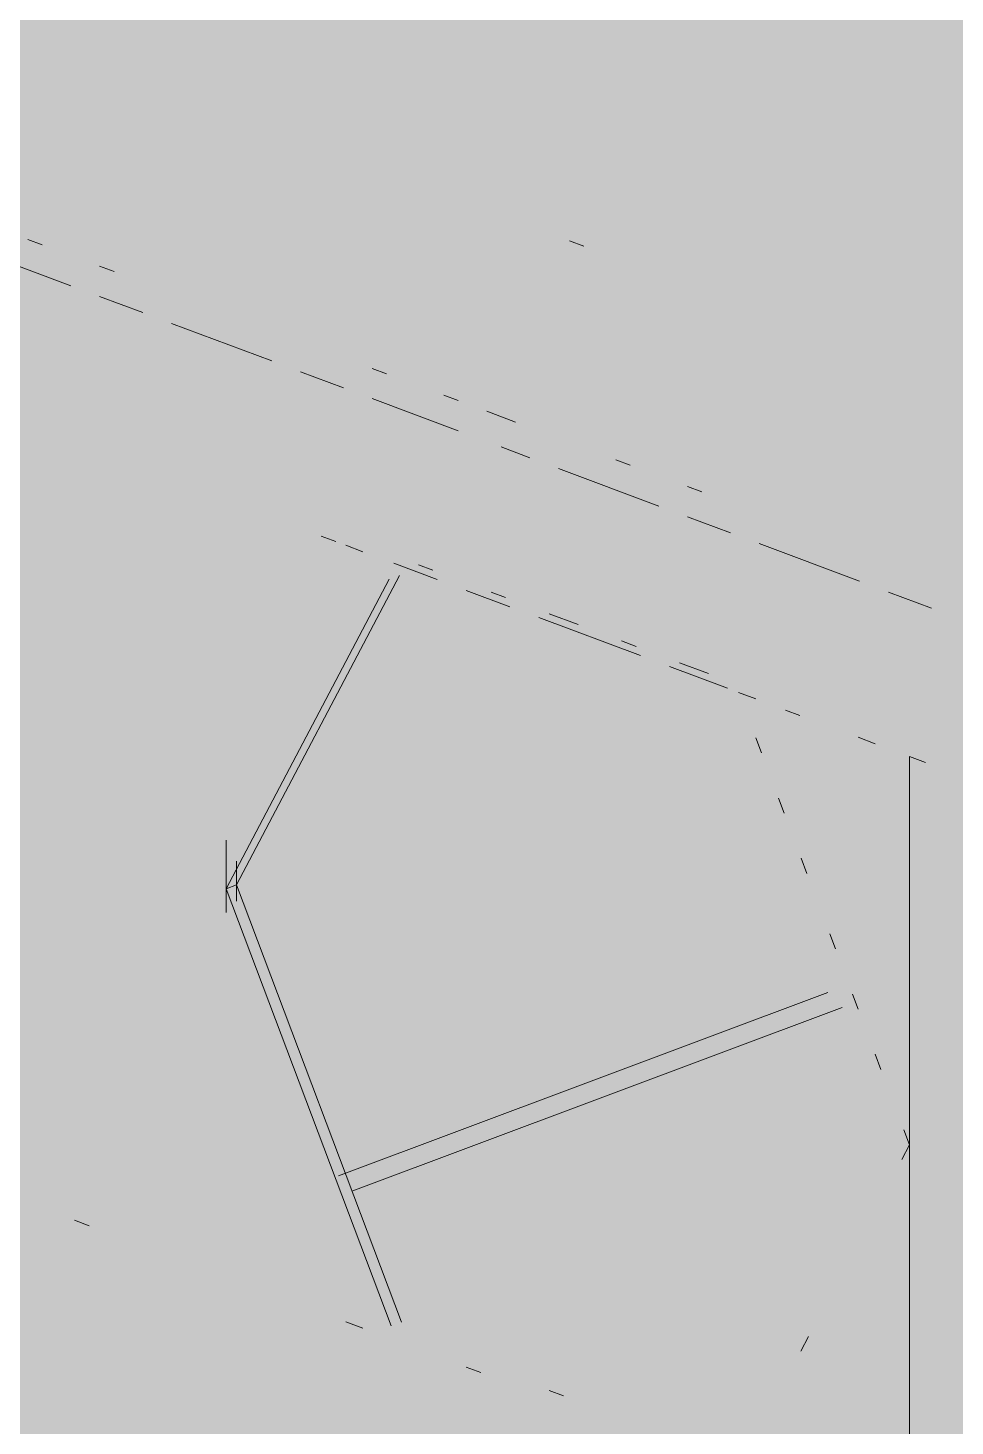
# Paper-space layout '03 3D Building and Roof' of a CAD drawing. Header units: millimetres. Extents: x 5 to 415, y 5 to 292.
# Drawn here: x 178.55 to 182.57, y 92.27 to 98.33 of the extents above; entities that cross this region are included whole.
import ezdxf

# ---------------------------------------------------------------- set-up
doc = ezdxf.new("R2010")
doc.units = ezdxf.units.MM
doc.layers.add('EXISTING', color=7, linetype='Continuous')
doc.layers.add('IMAGES', color=7, linetype='Continuous')

# ---------------------------------------------------------------- blocks, each defined once
blk = doc.blocks.new('SHEET_03')
at = {"layer": 'EXISTING', "color": 250, "lineweight": 9}
for p, q in [((178.5493, 97.4121), (178.6115, 97.3888)), ((180.9594, 97.3833), (180.8972, 97.4066)), ((178.7358, 97.2111), (178.3006, 97.3742)), ((178.8602, 97.2957), (178.9224, 97.2724)), ((179.0467, 97.0947), (178.8602, 97.1645)), ((179.6063, 96.885), (179.1711, 97.0481)), ((179.9172, 96.7686), (179.7307, 96.8385)), ((180.0416, 96.8531), (180.1037, 96.8298)), ((180.3525, 96.7366), (180.4146, 96.7133)), ((180.4146, 96.5822), (180.0416, 96.722)), ((180.539, 96.6668), (180.6633, 96.6202)), ((180.7255, 96.4658), (180.6012, 96.5124)), ((181.0986, 96.4571), (181.1608, 96.4338)), ((181.2851, 96.2561), (180.8499, 96.4192)), ((181.4095, 96.3407), (181.4717, 96.3174)), ((181.596, 96.1397), (181.4095, 96.2096)), ((179.8207, 96.126), (179.8837, 96.1024)), ((180.0014, 96.0583), (179.9273, 96.0861)), ((182.1556, 95.9301), (181.7204, 96.0931)), ((180.1603, 95.9556), (179.4533, 94.6136)), ((180.1353, 96.0082), (180.324, 95.9375)), ((180.3055, 95.9777), (180.2426, 96.0013)), ((179.4089, 94.5969), (180.1159, 95.9389)), ((180.4498, 95.8904), (180.6386, 95.8197)), ((180.6201, 95.8599), (180.5572, 95.8834)), ((182.4665, 95.8136), (182.28, 95.8835)), ((180.7644, 95.7725), (181.2047, 95.6076)), ((180.9346, 95.742), (180.8088, 95.7892)), ((181.1863, 95.6478), (181.1234, 95.6713)), ((181.3305, 95.5604), (181.5822, 95.4662)), ((181.5008, 95.5299), (181.375, 95.5771)), ((181.7049, 95.4202), (181.6308, 95.4479)), ((181.8338, 95.3719), (181.8967, 95.3483)), ((181.7049, 95.2519), (181.7296, 95.1865)), ((182.2234, 95.226), (182.1493, 95.2537)), ((182.4409, 95.1445), (182.3715, 95.1705)), ((182.3715, 95.1705), (182.3715, 91.8037)), ((182.3715, 93.4871), (182.3715, 95.1705)), ((181.8037, 94.9904), (181.8284, 94.925)), ((179.4089, 94.8073), (179.4089, 94.5969)), ((179.4089, 94.4939), (179.4089, 94.7687)), ((179.4533, 94.7166), (179.4533, 94.5792)), ((179.4533, 94.6136), (179.4533, 94.6837)), ((181.9024, 94.729), (181.9271, 94.6636)), ((179.4089, 94.5969), (179.4533, 94.6136)), ((179.4089, 94.5969), (179.4089, 94.5268)), ((180.1248, 92.7015), (179.4089, 94.5969)), ((179.4533, 94.5434), (179.4533, 94.6136)), ((179.4533, 94.6136), (180.1693, 92.7181)), ((182.0259, 94.4022), (182.0506, 94.3368)), ((179.8962, 93.3521), (182.0177, 94.1468)), ((182.1246, 94.1407), (182.1493, 94.0754)), ((179.9586, 93.2881), (182.0801, 94.0828)), ((182.2234, 93.8793), (182.2481, 93.8139)), ((182.3468, 93.5525), (182.3715, 93.4871)), ((182.3715, 93.4871), (182.3378, 93.4232)), ((182.3715, 91.8037), (182.3715, 93.4871)), ((178.8142, 93.1363), (178.7513, 93.1599)), ((179.9273, 92.7193), (180.0014, 92.6916)), ((181.9338, 92.6563), (181.9002, 92.5924)), ((180.5127, 92.5), (180.4498, 92.5236)), ((180.8088, 92.4224), (180.8717, 92.3989))]:
    blk.add_line(p, q, dxfattribs=at)
at = {"layer": 'IMAGES', "color": 7}
for points in [[(178.4348, 98.2857), (178.7776, 98.2857), (178.4348, 98.4571), (178.7776, 98.4571)], [(178.7776, 98.2857), (178.9489, 98.2857), (178.7776, 98.4571), (178.9489, 98.4571)], [(178.9489, 98.2857), (179.1203, 98.2857), (178.9489, 98.4571), (179.1203, 98.4571)], [(179.1203, 98.2857), (179.2916, 98.2857), (179.1203, 98.4571), (179.2916, 98.4571)], [(179.2916, 98.2857), (179.463, 98.2857), (179.2916, 98.4571), (179.463, 98.4571)], [(179.463, 98.2857), (179.6344, 98.2857), (179.463, 98.4571), (179.6344, 98.4571)], [(179.6344, 98.2857), (190.2589, 98.2857), (179.6344, 98.4571), (190.2589, 98.4571)], [(178.4348, 98.1143), (178.6062, 98.1143), (178.4348, 98.2857), (178.6062, 98.2857)], [(178.6062, 98.1143), (178.7776, 98.1143), (178.6062, 98.2857), (178.7776, 98.2857)], [(178.7776, 98.1143), (178.9489, 98.1143), (178.7776, 98.2857), (178.9489, 98.2857)], [(178.9489, 98.1143), (179.6344, 98.1143), (178.9489, 98.2857), (179.6344, 98.2857)], [(179.6344, 98.1143), (189.7448, 98.1143), (179.6344, 98.2857), (189.7448, 98.2857)], [(177.578, 97.9429), (178.6062, 97.9429), (177.578, 98.1143), (178.6062, 98.1143)], [(178.6062, 97.9429), (178.7776, 97.9429), (178.6062, 98.1143), (178.7776, 98.1143)], [(178.7776, 97.9429), (178.9489, 97.9429), (178.7776, 98.1143), (178.9489, 98.1143)], [(178.9489, 97.9429), (179.1203, 97.9429), (178.9489, 98.1143), (179.1203, 98.1143)], [(179.1203, 97.9429), (179.2916, 97.9429), (179.1203, 98.1143), (179.2916, 98.1143)], [(179.2916, 97.9429), (179.463, 97.9429), (179.2916, 98.1143), (179.463, 98.1143)], [(179.463, 97.9429), (179.6344, 97.9429), (179.463, 98.1143), (179.6344, 98.1143)], [(179.6344, 97.9429), (179.9771, 97.9429), (179.6344, 98.1143), (179.9771, 98.1143)], [(179.9771, 97.9429), (189.5734, 97.9429), (179.9771, 98.1143), (189.5734, 98.1143)], [(178.2635, 97.7714), (178.9489, 97.7714), (178.2635, 97.9429), (178.9489, 97.9429)], [(178.9489, 97.7714), (179.1203, 97.7714), (178.9489, 97.9429), (179.1203, 97.9429)], [(179.1203, 97.7714), (179.463, 97.7714), (179.1203, 97.9429), (179.463, 97.9429)], [(179.463, 97.7714), (179.6344, 97.7714), (179.463, 97.9429), (179.6344, 97.9429)], [(179.6344, 97.7714), (179.8057, 97.7714), (179.6344, 97.9429), (179.8057, 97.9429)], [(179.8057, 97.7714), (179.9771, 97.7714), (179.8057, 97.9429), (179.9771, 97.9429)], [(179.9771, 97.7714), (180.4912, 97.7714), (179.9771, 97.9429), (180.4912, 97.9429)], [(180.4912, 97.7714), (189.0593, 97.7714), (180.4912, 97.9429), (189.0593, 97.9429)], [(178.2635, 97.6), (178.6062, 97.6), (178.2635, 97.7714), (178.6062, 97.7714)], [(178.6062, 97.6), (179.463, 97.6), (178.6062, 97.7714), (179.463, 97.7714)], [(179.463, 97.6), (179.6344, 97.6), (179.463, 97.7714), (179.6344, 97.7714)], [(179.6344, 97.6), (179.8057, 97.6), (179.6344, 97.7714), (179.8057, 97.7714)], [(179.8057, 97.6), (179.9771, 97.6), (179.8057, 97.7714), (179.9771, 97.7714)], [(179.9771, 97.6), (180.1485, 97.6), (179.9771, 97.7714), (180.1485, 97.7714)], [(180.1485, 97.6), (180.4912, 97.6), (180.1485, 97.7714), (180.4912, 97.7714)], [(180.4912, 97.6), (180.8339, 97.6), (180.4912, 97.7714), (180.8339, 97.7714)], [(180.8339, 97.6), (181.0053, 97.6), (180.8339, 97.7714), (181.0053, 97.7714)], [(181.0053, 97.6), (188.3739, 97.6), (181.0053, 97.7714), (188.3739, 97.7714)], [(178.4348, 97.4286), (178.7776, 97.4286), (178.4348, 97.6), (178.7776, 97.6)], [(178.7776, 97.4286), (178.9489, 97.4286), (178.7776, 97.6), (178.9489, 97.6)], [(178.9489, 97.4286), (179.8057, 97.4286), (178.9489, 97.6), (179.8057, 97.6)], [(179.8057, 97.4286), (180.1485, 97.4286), (179.8057, 97.6), (180.1485, 97.6)], [(180.1485, 97.4286), (180.3198, 97.4286), (180.1485, 97.6), (180.3198, 97.6)], [(180.3198, 97.4286), (180.4912, 97.4286), (180.3198, 97.6), (180.4912, 97.6)], [(180.4912, 97.4286), (180.6625, 97.4286), (180.4912, 97.6), (180.6625, 97.6)], [(180.6625, 97.4286), (180.8339, 97.4286), (180.6625, 97.6), (180.8339, 97.6)], [(180.8339, 97.4286), (181.0053, 97.4286), (180.8339, 97.6), (181.0053, 97.6)], [(181.0053, 97.4286), (181.348, 97.4286), (181.0053, 97.6), (181.348, 97.6)], [(181.348, 97.4286), (188.0312, 97.4286), (181.348, 97.6), (188.0312, 97.6)], [(178.4348, 97.2571), (178.6062, 97.2571), (178.4348, 97.4286), (178.6062, 97.4286)], [(178.6062, 97.2571), (178.7776, 97.2571), (178.6062, 97.4286), (178.7776, 97.4286)], [(178.7776, 97.2571), (178.9489, 97.2571), (178.7776, 97.4286), (178.9489, 97.4286)], [(178.9489, 97.2571), (179.1203, 97.2571), (178.9489, 97.4286), (179.1203, 97.4286)], [(179.1203, 97.2571), (179.2916, 97.2571), (179.1203, 97.4286), (179.2916, 97.4286)], [(179.2916, 97.2571), (180.3198, 97.2571), (179.2916, 97.4286), (180.3198, 97.4286)], [(180.3198, 97.2571), (180.4912, 97.2571), (180.3198, 97.4286), (180.4912, 97.4286)], [(180.4912, 97.2571), (180.6625, 97.2571), (180.4912, 97.4286), (180.6625, 97.4286)], [(180.6625, 97.2571), (180.8339, 97.2571), (180.6625, 97.4286), (180.8339, 97.4286)], [(180.8339, 97.2571), (181.0053, 97.2571), (180.8339, 97.4286), (181.0053, 97.4286)], [(181.0053, 97.2571), (181.1766, 97.2571), (181.0053, 97.4286), (181.1766, 97.4286)], [(181.1766, 97.2571), (181.348, 97.2571), (181.1766, 97.4286), (181.348, 97.4286)], [(181.348, 97.2571), (181.8621, 97.2571), (181.348, 97.4286), (181.8621, 97.4286)], [(181.8621, 97.2571), (187.6884, 97.2571), (181.8621, 97.4286), (187.6884, 97.4286)], [(178.2635, 97.0857), (178.6062, 97.0857), (178.2635, 97.2571), (178.6062, 97.2571)], [(178.6062, 97.0857), (178.9489, 97.0857), (178.6062, 97.2571), (178.9489, 97.2571)], [(178.9489, 97.0857), (179.1203, 97.0857), (178.9489, 97.2571), (179.1203, 97.2571)], [(179.1203, 97.0857), (179.2916, 97.0857), (179.1203, 97.2571), (179.2916, 97.2571)], [(179.2916, 97.0857), (179.463, 97.0857), (179.2916, 97.2571), (179.463, 97.2571)], [(179.463, 97.0857), (179.6344, 97.0857), (179.463, 97.2571), (179.6344, 97.2571)], [(179.6344, 97.0857), (180.8339, 97.0857), (179.6344, 97.2571), (180.8339, 97.2571)], [(180.8339, 97.0857), (181.0053, 97.0857), (180.8339, 97.2571), (181.0053, 97.2571)], [(181.0053, 97.0857), (181.1766, 97.0857), (181.0053, 97.2571), (181.1766, 97.2571)], [(181.1766, 97.0857), (181.348, 97.0857), (181.1766, 97.2571), (181.348, 97.2571)], [(181.348, 97.0857), (181.5194, 97.0857), (181.348, 97.2571), (181.5194, 97.2571)], [(181.5194, 97.0857), (181.6907, 97.0857), (181.5194, 97.2571), (181.6907, 97.2571)], [(181.6907, 97.0857), (181.8621, 97.0857), (181.6907, 97.2571), (181.8621, 97.2571)], [(181.8621, 97.0857), (182.2048, 97.0857), (181.8621, 97.2571), (182.2048, 97.2571)], [(182.2048, 97.0857), (182.3762, 97.0857), (182.2048, 97.2571), (182.3762, 97.2571)], [(182.3762, 97.0857), (187.1743, 97.0857), (182.3762, 97.2571), (187.1743, 97.2571)], [(178.4348, 96.5714), (178.6062, 96.5714), (178.4348, 97.0857), (178.6062, 97.0857)], [(178.6062, 96.9143), (178.7776, 96.9143), (178.6062, 97.0857), (178.7776, 97.0857)], [(178.7776, 96.9143), (178.9489, 96.9143), (178.7776, 97.0857), (178.9489, 97.0857)], [(178.9489, 96.9143), (179.1203, 96.9143), (178.9489, 97.0857), (179.1203, 97.0857)], [(179.1203, 96.9143), (179.6344, 96.9143), (179.1203, 97.0857), (179.6344, 97.0857)], [(179.6344, 96.9143), (179.8057, 96.9143), (179.6344, 97.0857), (179.8057, 97.0857)], [(179.8057, 96.9143), (180.1485, 96.9143), (179.8057, 97.0857), (180.1485, 97.0857)], [(180.1485, 96.9143), (180.3198, 96.9143), (180.1485, 97.0857), (180.3198, 97.0857)], [(180.3198, 96.9143), (181.1766, 96.9143), (180.3198, 97.0857), (181.1766, 97.0857)], [(181.1766, 96.9143), (181.5194, 96.9143), (181.1766, 97.0857), (181.5194, 97.0857)], [(181.5194, 96.9143), (181.6907, 96.9143), (181.5194, 97.0857), (181.6907, 97.0857)], [(181.6907, 96.9143), (181.8621, 96.9143), (181.6907, 97.0857), (181.8621, 97.0857)], [(181.8621, 96.9143), (182.0335, 96.9143), (181.8621, 97.0857), (182.0335, 97.0857)], [(182.0335, 96.9143), (182.2048, 96.9143), (182.0335, 97.0857), (182.2048, 97.0857)], [(182.2048, 96.9143), (182.3762, 96.9143), (182.2048, 97.0857), (182.3762, 97.0857)], [(182.3762, 96.9143), (182.7189, 96.9143), (182.3762, 97.0857), (182.7189, 97.0857)], [(178.6062, 96.7429), (179.1203, 96.7429), (178.6062, 96.9143), (179.1203, 96.9143)], [(179.1203, 96.7429), (179.2916, 96.7429), (179.1203, 96.9143), (179.2916, 96.9143)], [(179.2916, 96.7429), (179.463, 96.7429), (179.2916, 96.9143), (179.463, 96.9143)], [(179.463, 96.7429), (179.6344, 96.7429), (179.463, 96.9143), (179.6344, 96.9143)], [(179.6344, 96.7429), (179.8057, 96.7429), (179.6344, 96.9143), (179.8057, 96.9143)], [(179.8057, 96.7429), (179.9771, 96.7429), (179.8057, 96.9143), (179.9771, 96.9143)], [(179.9771, 96.7429), (180.3198, 96.7429), (179.9771, 96.9143), (180.3198, 96.9143)], [(180.3198, 96.7429), (180.4912, 96.7429), (180.3198, 96.9143), (180.4912, 96.9143)], [(180.4912, 96.7429), (180.6625, 96.7429), (180.4912, 96.9143), (180.6625, 96.9143)], [(180.6625, 96.7429), (180.8339, 96.7429), (180.6625, 96.9143), (180.8339, 96.9143)], [(180.8339, 96.7429), (181.6907, 96.7429), (180.8339, 96.9143), (181.6907, 96.9143)], [(181.6907, 96.7429), (181.8621, 96.7429), (181.6907, 96.9143), (181.8621, 96.9143)], [(181.8621, 96.7429), (182.0335, 96.7429), (181.8621, 96.9143), (182.0335, 96.9143)], [(182.0335, 96.7429), (182.2048, 96.7429), (182.0335, 96.9143), (182.2048, 96.9143)], [(182.2048, 96.7429), (182.3762, 96.7429), (182.2048, 96.9143), (182.3762, 96.9143)], [(182.3762, 96.7429), (182.5475, 96.7429), (182.3762, 96.9143), (182.5475, 96.9143)], [(182.5475, 96.7429), (182.7189, 96.7429), (182.5475, 96.9143), (182.7189, 96.9143)], [(178.6062, 96.5714), (178.7776, 96.5714), (178.6062, 96.7429), (178.7776, 96.7429)], [(178.7776, 96.5714), (178.9489, 96.5714), (178.7776, 96.7429), (178.9489, 96.7429)], [(178.9489, 96.5714), (179.1203, 96.5714), (178.9489, 96.7429), (179.1203, 96.7429)], [(179.1203, 96.5714), (179.463, 96.5714), (179.1203, 96.7429), (179.463, 96.7429)], [(179.463, 96.5714), (179.6344, 96.5714), (179.463, 96.7429), (179.6344, 96.7429)], [(179.6344, 96.5714), (179.8057, 96.5714), (179.6344, 96.7429), (179.8057, 96.7429)], [(179.8057, 96.5714), (180.1485, 96.5714), (179.8057, 96.7429), (180.1485, 96.7429)], [(180.1485, 96.5714), (180.3198, 96.5714), (180.1485, 96.7429), (180.3198, 96.7429)], [(180.3198, 96.5714), (180.6625, 96.5714), (180.3198, 96.7429), (180.6625, 96.7429)], [(180.6625, 96.5714), (180.8339, 96.5714), (180.6625, 96.7429), (180.8339, 96.7429)], [(180.8339, 96.5714), (181.1766, 96.5714), (180.8339, 96.7429), (181.1766, 96.7429)], [(181.1766, 96.5714), (181.348, 96.5714), (181.1766, 96.7429), (181.348, 96.7429)], [(181.348, 96.5714), (182.2048, 96.5714), (181.348, 96.7429), (182.2048, 96.7429)], [(182.2048, 96.5714), (182.3762, 96.5714), (182.2048, 96.7429), (182.3762, 96.7429)], [(182.3762, 96.5714), (182.5475, 96.5714), (182.3762, 96.7429), (182.5475, 96.7429)], [(182.5475, 96.5714), (182.7189, 96.5714), (182.5475, 96.7429), (182.7189, 96.7429)], [(178.4348, 96.4), (178.6062, 96.4), (178.4348, 96.5714), (178.6062, 96.5714)], [(178.6062, 96.4), (178.9489, 96.4), (178.6062, 96.5714), (178.9489, 96.5714)], [(178.9489, 96.4), (179.2916, 96.4), (178.9489, 96.5714), (179.2916, 96.5714)], [(179.2916, 96.4), (179.8057, 96.4), (179.2916, 96.5714), (179.8057, 96.5714)], [(179.8057, 96.4), (179.9771, 96.4), (179.8057, 96.5714), (179.9771, 96.5714)], [(179.9771, 96.4), (180.1485, 96.4), (179.9771, 96.5714), (180.1485, 96.5714)], [(180.1485, 96.4), (180.3198, 96.4), (180.1485, 96.5714), (180.3198, 96.5714)], [(180.3198, 96.4), (180.6625, 96.4), (180.3198, 96.5714), (180.6625, 96.5714)], [(180.6625, 96.4), (180.8339, 96.4), (180.6625, 96.5714), (180.8339, 96.5714)], [(180.8339, 96.4), (181.0053, 96.4), (180.8339, 96.5714), (181.0053, 96.5714)], [(181.0053, 96.4), (181.1766, 96.4), (181.0053, 96.5714), (181.1766, 96.5714)], [(181.1766, 96.4), (181.348, 96.4), (181.1766, 96.5714), (181.348, 96.5714)], [(181.348, 96.4), (181.5194, 96.4), (181.348, 96.5714), (181.5194, 96.5714)], [(181.5194, 96.4), (181.6907, 96.4), (181.5194, 96.5714), (181.6907, 96.5714)], [(181.6907, 96.4), (181.8621, 96.4), (181.6907, 96.5714), (181.8621, 96.5714)], [(181.8621, 96.4), (182.5475, 96.4), (181.8621, 96.5714), (182.5475, 96.5714)], [(182.5475, 96.4), (182.7189, 96.4), (182.5475, 96.5714), (182.7189, 96.5714)], [(178.2635, 96.2286), (178.6062, 96.2286), (178.2635, 96.4), (178.6062, 96.4)], [(178.6062, 96.2286), (178.7776, 96.2286), (178.6062, 96.4), (178.7776, 96.4)], [(178.7776, 96.2286), (178.9489, 96.2286), (178.7776, 96.4), (178.9489, 96.4)], [(178.9489, 96.2286), (179.1203, 96.2286), (178.9489, 96.4), (179.1203, 96.4)], [(179.1203, 96.2286), (179.2916, 96.2286), (179.1203, 96.4), (179.2916, 96.4)], [(179.2916, 96.2286), (179.6344, 96.2286), (179.2916, 96.4), (179.6344, 96.4)], [(179.6344, 96.2286), (179.8057, 96.2286), (179.6344, 96.4), (179.8057, 96.4)], [(179.8057, 96.2286), (180.3198, 96.2286), (179.8057, 96.4), (180.3198, 96.4)], [(180.3198, 96.0571), (180.4912, 96.0571), (180.3198, 96.4), (180.4912, 96.4)], [(180.4912, 96.2286), (180.6625, 96.2286), (180.4912, 96.4), (180.6625, 96.4)], [(180.6625, 96.2286), (180.8339, 96.2286), (180.6625, 96.4), (180.8339, 96.4)], [(180.8339, 96.2286), (181.348, 96.2286), (180.8339, 96.4), (181.348, 96.4)], [(181.348, 96.2286), (181.5194, 96.2286), (181.348, 96.4), (181.5194, 96.4)], [(181.5194, 96.2286), (181.6907, 96.2286), (181.5194, 96.4), (181.6907, 96.4)], [(181.6907, 96.2286), (181.8621, 96.2286), (181.6907, 96.4), (181.8621, 96.4)], [(181.8621, 96.2286), (182.0335, 96.2286), (181.8621, 96.4), (182.0335, 96.4)], [(182.0335, 96.2286), (183.233, 96.2286), (182.0335, 96.4), (183.233, 96.4)], [(178.4348, 92.2857), (178.6062, 92.2857), (178.4348, 96.2286), (178.6062, 96.2286)], [(178.6062, 93.3143), (178.7776, 93.3143), (178.6062, 96.2286), (178.7776, 96.2286)], [(178.7776, 96.0571), (179.2916, 96.0571), (178.7776, 96.2286), (179.2916, 96.2286)], [(179.2916, 96.0571), (179.463, 96.0571), (179.2916, 96.2286), (179.463, 96.2286)], [(179.463, 96.0571), (179.6344, 96.0571), (179.463, 96.2286), (179.6344, 96.2286)], [(179.6344, 96.0571), (179.8057, 96.0571), (179.6344, 96.2286), (179.8057, 96.2286)], [(179.8057, 95.8857), (179.9771, 95.8857), (179.8057, 96.2286), (179.9771, 96.2286)], [(179.9771, 96.0571), (180.1485, 96.0571), (179.9771, 96.2286), (180.1485, 96.2286)], [(180.1485, 96.0571), (180.3198, 96.0571), (180.1485, 96.2286), (180.3198, 96.2286)], [(180.4912, 96.0571), (180.8339, 96.0571), (180.4912, 96.2286), (180.8339, 96.2286)], [(180.8339, 96.0571), (181.0053, 96.0571), (180.8339, 96.2286), (181.0053, 96.2286)], [(181.0053, 96.0571), (181.1766, 96.0571), (181.0053, 96.2286), (181.1766, 96.2286)], [(181.1766, 96.0571), (181.348, 96.0571), (181.1766, 96.2286), (181.348, 96.2286)], [(181.348, 96.0571), (181.5194, 96.0571), (181.348, 96.2286), (181.5194, 96.2286)], [(181.5194, 96.0571), (181.6907, 96.0571), (181.5194, 96.2286), (181.6907, 96.2286)], [(181.6907, 96.0571), (181.8621, 96.0571), (181.6907, 96.2286), (181.8621, 96.2286)], [(181.8621, 96.0571), (182.2048, 96.0571), (181.8621, 96.2286), (182.2048, 96.2286)], [(182.2048, 96.0571), (182.3762, 96.0571), (182.2048, 96.2286), (182.3762, 96.2286)], [(182.3762, 96.0571), (182.5475, 96.0571), (182.3762, 96.2286), (182.5475, 96.2286)], [(182.5475, 96.0571), (182.7189, 96.0571), (182.5475, 96.2286), (182.7189, 96.2286)], [(178.7776, 95.8857), (179.2916, 95.8857), (178.7776, 96.0571), (179.2916, 96.0571)], [(179.2916, 95.8857), (179.6344, 95.8857), (179.2916, 96.0571), (179.6344, 96.0571)], [(179.6344, 95.8857), (179.8057, 95.8857), (179.6344, 96.0571), (179.8057, 96.0571)], [(179.9771, 95.8857), (180.1485, 95.8857), (179.9771, 96.0571), (180.1485, 96.0571)], [(180.1485, 95.8857), (180.3198, 95.8857), (180.1485, 96.0571), (180.3198, 96.0571)], [(180.3198, 95.8857), (180.4912, 95.8857), (180.3198, 96.0571), (180.4912, 96.0571)], [(180.4912, 95.8857), (180.8339, 95.8857), (180.4912, 96.0571), (180.8339, 96.0571)], [(180.8339, 95.8857), (181.1766, 95.8857), (180.8339, 96.0571), (181.1766, 96.0571)], [(181.1766, 95.7143), (181.348, 95.7143), (181.1766, 96.0571), (181.348, 96.0571)], [(181.348, 95.8857), (181.5194, 95.8857), (181.348, 96.0571), (181.5194, 96.0571)], [(181.5194, 95.8857), (181.6907, 95.8857), (181.5194, 96.0571), (181.6907, 96.0571)], [(181.6907, 95.8857), (181.8621, 95.8857), (181.6907, 96.0571), (181.8621, 96.0571)], [(181.8621, 95.8857), (182.0335, 95.8857), (181.8621, 96.0571), (182.0335, 96.0571)], [(182.0335, 95.8857), (182.2048, 95.8857), (182.0335, 96.0571), (182.2048, 96.0571)], [(182.2048, 95.8857), (182.3762, 95.8857), (182.2048, 96.0571), (182.3762, 96.0571)], [(182.3762, 95.8857), (182.5475, 95.8857), (182.3762, 96.0571), (182.5475, 96.0571)], [(182.5475, 95.8857), (182.7189, 95.8857), (182.5475, 96.0571), (182.7189, 96.0571)], [(178.7776, 95.3714), (179.6344, 95.3714), (178.7776, 95.8857), (179.6344, 95.8857)], [(179.6344, 95.5429), (179.8057, 95.5429), (179.6344, 95.8857), (179.8057, 95.8857)], [(179.8057, 95.7143), (179.9771, 95.7143), (179.8057, 95.8857), (179.9771, 95.8857)], [(179.9771, 95.7143), (180.1485, 95.7143), (179.9771, 95.8857), (180.1485, 95.8857)], [(180.1485, 95.7143), (180.3198, 95.7143), (180.1485, 95.8857), (180.3198, 95.8857)], [(180.3198, 95.7143), (180.6625, 95.7143), (180.3198, 95.8857), (180.6625, 95.8857)], [(180.6625, 95.7143), (180.8339, 95.7143), (180.6625, 95.8857), (180.8339, 95.8857)], [(180.8339, 95.7143), (181.0053, 95.7143), (180.8339, 95.8857), (181.0053, 95.8857)], [(181.0053, 95.7143), (181.1766, 95.7143), (181.0053, 95.8857), (181.1766, 95.8857)], [(181.348, 95.7143), (181.6907, 95.7143), (181.348, 95.8857), (181.6907, 95.8857)], [(181.6907, 95.7143), (181.8621, 95.7143), (181.6907, 95.8857), (181.8621, 95.8857)], [(181.8621, 95.7143), (182.0335, 95.7143), (181.8621, 95.8857), (182.0335, 95.8857)], [(182.0335, 95.7143), (182.2048, 95.7143), (182.0335, 95.8857), (182.2048, 95.8857)], [(182.2048, 95.7143), (182.3762, 95.7143), (182.2048, 95.8857), (182.3762, 95.8857)], [(182.3762, 95.7143), (182.5475, 95.7143), (182.3762, 95.8857), (182.5475, 95.8857)], [(182.5475, 95.7143), (182.7189, 95.7143), (182.5475, 95.8857), (182.7189, 95.8857)], [(179.8057, 95.5429), (179.9771, 95.5429), (179.8057, 95.7143), (179.9771, 95.7143)], [(179.9771, 95.5429), (180.1485, 95.5429), (179.9771, 95.7143), (180.1485, 95.7143)], [(180.1485, 95.5429), (180.3198, 95.5429), (180.1485, 95.7143), (180.3198, 95.7143)], [(180.3198, 95.5429), (180.6625, 95.5429), (180.3198, 95.7143), (180.6625, 95.7143)], [(180.6625, 95.5429), (181.0053, 95.5429), (180.6625, 95.7143), (181.0053, 95.7143)], [(181.0053, 95.5429), (181.1766, 95.5429), (181.0053, 95.7143), (181.1766, 95.7143)], [(181.1766, 95.5429), (181.348, 95.5429), (181.1766, 95.7143), (181.348, 95.7143)], [(181.348, 95.5429), (181.8621, 95.5429), (181.348, 95.7143), (181.8621, 95.7143)], [(181.8621, 95.5429), (182.0335, 95.5429), (181.8621, 95.7143), (182.0335, 95.7143)], [(182.0335, 95.3714), (182.2048, 95.3714), (182.0335, 95.7143), (182.2048, 95.7143)], [(182.2048, 95.3714), (182.3762, 95.3714), (182.2048, 95.7143), (182.3762, 95.7143)], [(182.3762, 95.5429), (182.5475, 95.5429), (182.3762, 95.7143), (182.5475, 95.7143)], [(182.5475, 95.5429), (182.7189, 95.5429), (182.5475, 95.7143), (182.7189, 95.7143)], [(179.6344, 95.3714), (179.8057, 95.3714), (179.6344, 95.5429), (179.8057, 95.5429)], [(179.8057, 95.3714), (179.9771, 95.3714), (179.8057, 95.5429), (179.9771, 95.5429)], [(179.9771, 95.3714), (180.1485, 95.3714), (179.9771, 95.5429), (180.1485, 95.5429)], [(180.1485, 95.3714), (180.3198, 95.3714), (180.1485, 95.5429), (180.3198, 95.5429)], [(180.3198, 95.3714), (180.6625, 95.3714), (180.3198, 95.5429), (180.6625, 95.5429)], [(180.6625, 95.3714), (180.8339, 95.3714), (180.6625, 95.5429), (180.8339, 95.5429)], [(180.8339, 95.3714), (181.0053, 95.3714), (180.8339, 95.5429), (181.0053, 95.5429)], [(181.0053, 95.3714), (181.1766, 95.3714), (181.0053, 95.5429), (181.1766, 95.5429)], [(181.1766, 95.3714), (181.348, 95.3714), (181.1766, 95.5429), (181.348, 95.5429)], [(181.348, 95.3714), (181.5194, 95.3714), (181.348, 95.5429), (181.5194, 95.5429)], [(181.5194, 95.3714), (181.6907, 95.3714), (181.5194, 95.5429), (181.6907, 95.5429)], [(181.6907, 95.3714), (181.8621, 95.3714), (181.6907, 95.5429), (181.8621, 95.5429)], [(181.8621, 95.3714), (182.0335, 95.3714), (181.8621, 95.5429), (182.0335, 95.5429)], [(182.3762, 95.3714), (182.5475, 95.3714), (182.3762, 95.5429), (182.5475, 95.5429)], [(182.5475, 95.2), (182.7189, 95.2), (182.5475, 95.5429), (182.7189, 95.5429)], [(178.7776, 95.0286), (179.463, 95.0286), (178.7776, 95.3714), (179.463, 95.3714)], [(179.463, 95.2), (179.6344, 95.2), (179.463, 95.3714), (179.6344, 95.3714)], [(179.6344, 95.2), (179.8057, 95.2), (179.6344, 95.3714), (179.8057, 95.3714)], [(179.8057, 95.2), (179.9771, 95.2), (179.8057, 95.3714), (179.9771, 95.3714)], [(179.9771, 95.2), (180.1485, 95.2), (179.9771, 95.3714), (180.1485, 95.3714)], [(180.1485, 95.2), (181.1766, 95.2), (180.1485, 95.3714), (181.1766, 95.3714)], [(181.1766, 95.2), (181.5194, 95.2), (181.1766, 95.3714), (181.5194, 95.3714)], [(181.5194, 95.2), (181.6907, 95.2), (181.5194, 95.3714), (181.6907, 95.3714)], [(181.6907, 95.2), (182.0335, 95.2), (181.6907, 95.3714), (182.0335, 95.3714)], [(182.0335, 95.0286), (182.2048, 95.0286), (182.0335, 95.3714), (182.2048, 95.3714)], [(182.2048, 95.2), (182.3762, 95.2), (182.2048, 95.3714), (182.3762, 95.3714)], [(182.3762, 95.2), (182.5475, 95.2), (182.3762, 95.3714), (182.5475, 95.3714)], [(179.463, 95.0286), (179.6344, 95.0286), (179.463, 95.2), (179.6344, 95.2)], [(179.6344, 95.0286), (179.8057, 95.0286), (179.6344, 95.2), (179.8057, 95.2)], [(179.8057, 94.8571), (179.9771, 94.8571), (179.8057, 95.2), (179.9771, 95.2)], [(179.9771, 95.0286), (180.1485, 95.0286), (179.9771, 95.2), (180.1485, 95.2)], [(180.1485, 95.0286), (181.5194, 95.0286), (180.1485, 95.2), (181.5194, 95.2)], [(181.5194, 95.0286), (181.6907, 95.0286), (181.5194, 95.2), (181.6907, 95.2)], [(181.6907, 95.0286), (181.8621, 95.0286), (181.6907, 95.2), (181.8621, 95.2)], [(181.8621, 95.0286), (182.0335, 95.0286), (181.8621, 95.2), (182.0335, 95.2)], [(182.2048, 95.0286), (182.5475, 95.0286), (182.2048, 95.2), (182.5475, 95.2)], [(182.5475, 95.0286), (182.7189, 95.0286), (182.5475, 95.2), (182.7189, 95.2)], [(178.7776, 94.8571), (179.2916, 94.8571), (178.7776, 95.0286), (179.2916, 95.0286)], [(179.2916, 94.8571), (179.463, 94.8571), (179.2916, 95.0286), (179.463, 95.0286)], [(179.463, 94.8571), (179.6344, 94.8571), (179.463, 95.0286), (179.6344, 95.0286)], [(179.6344, 94.8571), (179.8057, 94.8571), (179.6344, 95.0286), (179.8057, 95.0286)], [(179.9771, 94.8571), (181.0053, 94.8571), (179.9771, 95.0286), (181.0053, 95.0286)], [(181.0053, 94.8571), (181.348, 94.8571), (181.0053, 95.0286), (181.348, 95.0286)], [(181.348, 94.8571), (181.6907, 94.8571), (181.348, 95.0286), (181.6907, 95.0286)], [(181.6907, 94.8571), (181.8621, 94.8571), (181.6907, 95.0286), (181.8621, 95.0286)], [(181.8621, 94.6857), (182.0335, 94.6857), (181.8621, 95.0286), (182.0335, 95.0286)], [(182.0335, 94.5143), (182.2048, 94.5143), (182.0335, 95.0286), (182.2048, 95.0286)], [(182.2048, 94.8571), (182.3762, 94.8571), (182.2048, 95.0286), (182.3762, 95.0286)], [(182.3762, 94.8571), (182.5475, 94.8571), (182.3762, 95.0286), (182.5475, 95.0286)], [(182.5475, 94.8571), (182.7189, 94.8571), (182.5475, 95.0286), (182.7189, 95.0286)], [(178.7776, 94.1714), (179.1203, 94.1714), (178.7776, 94.8571), (179.1203, 94.8571)], [(179.1203, 94.1714), (179.2916, 94.1714), (179.1203, 94.8571), (179.2916, 94.8571)], [(179.2916, 94.6857), (179.463, 94.6857), (179.2916, 94.8571), (179.463, 94.8571)], [(179.463, 94.6857), (179.6344, 94.6857), (179.463, 94.8571), (179.6344, 94.8571)], [(179.6344, 94.6857), (179.8057, 94.6857), (179.6344, 94.8571), (179.8057, 94.8571)], [(179.8057, 94.6857), (180.8339, 94.6857), (179.8057, 94.8571), (180.8339, 94.8571)], [(180.8339, 94.6857), (181.0053, 94.6857), (180.8339, 94.8571), (181.0053, 94.8571)], [(181.0053, 94.6857), (181.1766, 94.6857), (181.0053, 94.8571), (181.1766, 94.8571)], [(181.1766, 94.6857), (181.348, 94.6857), (181.1766, 94.8571), (181.348, 94.8571)], [(181.348, 94.6857), (181.5194, 94.6857), (181.348, 94.8571), (181.5194, 94.8571)], [(181.5194, 94.6857), (181.8621, 94.6857), (181.5194, 94.8571), (181.8621, 94.8571)], [(182.2048, 94.1714), (182.5475, 94.1714), (182.2048, 94.8571), (182.5475, 94.8571)], [(182.5475, 91.7714), (182.7189, 91.7714), (182.5475, 94.8571), (182.7189, 94.8571)], [(179.2916, 94.3429), (179.463, 94.3429), (179.2916, 94.6857), (179.463, 94.6857)], [(179.463, 94.5143), (179.6344, 94.5143), (179.463, 94.6857), (179.6344, 94.6857)], [(179.6344, 94.5143), (179.8057, 94.5143), (179.6344, 94.6857), (179.8057, 94.6857)], [(179.8057, 94.5143), (180.3198, 94.5143), (179.8057, 94.6857), (180.3198, 94.6857)], [(180.3198, 94.5143), (180.8339, 94.5143), (180.3198, 94.6857), (180.8339, 94.6857)], [(180.8339, 94.5143), (181.0053, 94.5143), (180.8339, 94.6857), (181.0053, 94.6857)], [(181.0053, 94.5143), (181.1766, 94.5143), (181.0053, 94.6857), (181.1766, 94.6857)], [(181.1766, 94.5143), (181.348, 94.5143), (181.1766, 94.6857), (181.348, 94.6857)], [(181.348, 94.5143), (181.5194, 94.5143), (181.348, 94.6857), (181.5194, 94.6857)], [(181.5194, 94.5143), (181.8621, 94.5143), (181.5194, 94.6857), (181.8621, 94.6857)], [(181.8621, 94.5143), (182.0335, 94.5143), (181.8621, 94.6857), (182.0335, 94.6857)], [(179.463, 94.3429), (179.6344, 94.3429), (179.463, 94.5143), (179.6344, 94.5143)], [(179.6344, 94.3429), (179.8057, 94.3429), (179.6344, 94.5143), (179.8057, 94.5143)], [(179.8057, 94.3429), (179.9771, 94.3429), (179.8057, 94.5143), (179.9771, 94.5143)], [(179.9771, 94.3429), (180.3198, 94.3429), (179.9771, 94.5143), (180.3198, 94.5143)], [(180.3198, 94.3429), (180.4912, 94.3429), (180.3198, 94.5143), (180.4912, 94.5143)], [(180.4912, 94.3429), (180.6625, 94.3429), (180.4912, 94.5143), (180.6625, 94.5143)], [(180.6625, 94.3429), (180.8339, 94.3429), (180.6625, 94.5143), (180.8339, 94.5143)], [(180.8339, 94.3429), (181.348, 94.3429), (180.8339, 94.5143), (181.348, 94.5143)], [(181.348, 94.3429), (182.2048, 94.3429), (181.348, 94.5143), (182.2048, 94.5143)], [(179.2916, 94.1714), (179.463, 94.1714), (179.2916, 94.3429), (179.463, 94.3429)], [(179.463, 94.1714), (179.6344, 94.1714), (179.463, 94.3429), (179.6344, 94.3429)], [(179.6344, 94.1714), (179.9771, 94.1714), (179.6344, 94.3429), (179.9771, 94.3429)], [(179.9771, 94.1714), (180.1485, 94.1714), (179.9771, 94.3429), (180.1485, 94.3429)], [(180.1485, 94.1714), (180.3198, 94.1714), (180.1485, 94.3429), (180.3198, 94.3429)], [(180.3198, 94.1714), (180.4912, 94.1714), (180.3198, 94.3429), (180.4912, 94.3429)], [(180.4912, 94.1714), (180.6625, 94.1714), (180.4912, 94.3429), (180.6625, 94.3429)], [(180.6625, 94.1714), (180.8339, 94.1714), (180.6625, 94.3429), (180.8339, 94.3429)], [(180.8339, 94.1714), (181.6907, 94.1714), (180.8339, 94.3429), (181.6907, 94.3429)], [(181.6907, 94.1714), (181.8621, 94.1714), (181.6907, 94.3429), (181.8621, 94.3429)], [(181.8621, 94.1714), (182.0335, 94.1714), (181.8621, 94.3429), (182.0335, 94.3429)], [(182.0335, 94.1714), (182.2048, 94.1714), (182.0335, 94.3429), (182.2048, 94.3429)], [(178.7776, 93.8286), (179.2916, 93.8286), (178.7776, 94.1714), (179.2916, 94.1714)], [(179.2916, 94), (179.463, 94), (179.2916, 94.1714), (179.463, 94.1714)], [(179.463, 94), (179.6344, 94), (179.463, 94.1714), (179.6344, 94.1714)], [(179.6344, 93.8286), (179.8057, 93.8286), (179.6344, 94.1714), (179.8057, 94.1714)], [(179.8057, 94), (179.9771, 94), (179.8057, 94.1714), (179.9771, 94.1714)], [(179.9771, 93.8286), (180.1485, 93.8286), (179.9771, 94.1714), (180.1485, 94.1714)], [(180.1485, 94), (180.3198, 94), (180.1485, 94.1714), (180.3198, 94.1714)], [(180.3198, 94), (181.1766, 94), (180.3198, 94.1714), (181.1766, 94.1714)], [(181.1766, 94), (181.348, 94), (181.1766, 94.1714), (181.348, 94.1714)], [(181.348, 94), (181.5194, 94), (181.348, 94.1714), (181.5194, 94.1714)], [(181.5194, 94), (181.6907, 94), (181.5194, 94.1714), (181.6907, 94.1714)], [(181.6907, 94), (181.8621, 94), (181.6907, 94.1714), (181.8621, 94.1714)], [(181.8621, 93.8286), (182.0335, 93.8286), (181.8621, 94.1714), (182.0335, 94.1714)], [(182.0335, 94), (182.2048, 94), (182.0335, 94.1714), (182.2048, 94.1714)], [(182.2048, 94), (182.3762, 94), (182.2048, 94.1714), (182.3762, 94.1714)], [(182.3762, 92.9714), (182.5475, 92.9714), (182.3762, 94.1714), (182.5475, 94.1714)], [(179.2916, 93.8286), (179.463, 93.8286), (179.2916, 94), (179.463, 94)], [(179.463, 93.8286), (179.6344, 93.8286), (179.463, 94), (179.6344, 94)], [(179.8057, 93.8286), (179.9771, 93.8286), (179.8057, 94), (179.9771, 94)], [(180.1485, 93.8286), (180.6625, 93.8286), (180.1485, 94), (180.6625, 94)], [(180.6625, 93.8286), (180.8339, 93.8286), (180.6625, 94), (180.8339, 94)], [(180.8339, 93.8286), (181.0053, 93.8286), (180.8339, 94), (181.0053, 94)], [(181.0053, 93.8286), (181.1766, 93.8286), (181.0053, 94), (181.1766, 94)], [(181.1766, 93.8286), (181.348, 93.8286), (181.1766, 94), (181.348, 94)], [(181.348, 93.8286), (181.6907, 93.8286), (181.348, 94), (181.6907, 94)], [(181.6907, 93.8286), (181.8621, 93.8286), (181.6907, 94), (181.8621, 94)], [(182.0335, 93.8286), (182.3762, 93.8286), (182.0335, 94), (182.3762, 94)], [(178.7776, 93.4857), (179.463, 93.4857), (178.7776, 93.8286), (179.463, 93.8286)], [(179.463, 93.4857), (179.6344, 93.4857), (179.463, 93.8286), (179.6344, 93.8286)], [(179.6344, 93.6571), (179.8057, 93.6571), (179.6344, 93.8286), (179.8057, 93.8286)], [(179.8057, 93.6571), (179.9771, 93.6571), (179.8057, 93.8286), (179.9771, 93.8286)], [(179.9771, 93.6571), (180.1485, 93.6571), (179.9771, 93.8286), (180.1485, 93.8286)], [(180.1485, 93.6571), (180.4912, 93.6571), (180.1485, 93.8286), (180.4912, 93.8286)], [(180.4912, 93.6571), (180.6625, 93.6571), (180.4912, 93.8286), (180.6625, 93.8286)], [(180.6625, 93.6571), (180.8339, 93.6571), (180.6625, 93.8286), (180.8339, 93.8286)], [(180.8339, 93.6571), (181.0053, 93.6571), (180.8339, 93.8286), (181.0053, 93.8286)], [(181.0053, 93.6571), (181.348, 93.6571), (181.0053, 93.8286), (181.348, 93.8286)], [(181.348, 93.6571), (181.5194, 93.6571), (181.348, 93.8286), (181.5194, 93.8286)], [(181.5194, 93.6571), (181.6907, 93.6571), (181.5194, 93.8286), (181.6907, 93.8286)], [(181.6907, 93.6571), (181.8621, 93.6571), (181.6907, 93.8286), (181.8621, 93.8286)], [(181.8621, 93.6571), (182.2048, 93.6571), (181.8621, 93.8286), (182.2048, 93.8286)], [(182.2048, 93.6571), (182.3762, 93.6571), (182.2048, 93.8286), (182.3762, 93.8286)], [(179.6344, 93.4857), (179.8057, 93.4857), (179.6344, 93.6571), (179.8057, 93.6571)], [(179.8057, 93.3143), (179.9771, 93.3143), (179.8057, 93.6571), (179.9771, 93.6571)], [(179.9771, 93.4857), (180.1485, 93.4857), (179.9771, 93.6571), (180.1485, 93.6571)], [(180.1485, 93.4857), (180.3198, 93.4857), (180.1485, 93.6571), (180.3198, 93.6571)], [(180.3198, 93.4857), (180.4912, 93.4857), (180.3198, 93.6571), (180.4912, 93.6571)], [(180.4912, 93.4857), (181.0053, 93.4857), (180.4912, 93.6571), (181.0053, 93.6571)], [(181.0053, 93.4857), (181.1766, 93.4857), (181.0053, 93.6571), (181.1766, 93.6571)], [(181.1766, 93.4857), (181.348, 93.4857), (181.1766, 93.6571), (181.348, 93.6571)], [(181.348, 93.4857), (181.6907, 93.4857), (181.348, 93.6571), (181.6907, 93.6571)], [(181.6907, 93.4857), (182.0335, 93.4857), (181.6907, 93.6571), (182.0335, 93.6571)], [(182.0335, 93.1429), (182.2048, 93.1429), (182.0335, 93.6571), (182.2048, 93.6571)], [(182.2048, 93.3143), (182.3762, 93.3143), (182.2048, 93.6571), (182.3762, 93.6571)], [(178.7776, 93.3143), (178.9489, 93.3143), (178.7776, 93.4857), (178.9489, 93.4857)], [(178.9489, 93.3143), (179.463, 93.3143), (178.9489, 93.4857), (179.463, 93.4857)], [(179.463, 93.3143), (179.6344, 93.3143), (179.463, 93.4857), (179.6344, 93.4857)], [(179.6344, 93.3143), (179.8057, 93.3143), (179.6344, 93.4857), (179.8057, 93.4857)], [(179.9771, 93.3143), (180.1485, 93.3143), (179.9771, 93.4857), (180.1485, 93.4857)], [(180.1485, 93.3143), (180.3198, 93.3143), (180.1485, 93.4857), (180.3198, 93.4857)], [(180.3198, 93.3143), (180.4912, 93.3143), (180.3198, 93.4857), (180.4912, 93.4857)], [(180.4912, 93.3143), (180.6625, 93.3143), (180.4912, 93.4857), (180.6625, 93.4857)], [(180.6625, 93.3143), (180.8339, 93.3143), (180.6625, 93.4857), (180.8339, 93.4857)], [(180.8339, 93.3143), (181.348, 93.3143), (180.8339, 93.4857), (181.348, 93.4857)], [(181.348, 93.3143), (182.0335, 93.3143), (181.348, 93.4857), (182.0335, 93.4857)], [(178.6062, 92.9714), (178.7776, 92.9714), (178.6062, 93.3143), (178.7776, 93.3143)], [(178.7776, 93.1429), (178.9489, 93.1429), (178.7776, 93.3143), (178.9489, 93.3143)], [(178.9489, 93.1429), (179.1203, 93.1429), (178.9489, 93.3143), (179.1203, 93.3143)], [(179.1203, 93.1429), (179.463, 93.1429), (179.1203, 93.3143), (179.463, 93.3143)], [(179.463, 93.1429), (179.6344, 93.1429), (179.463, 93.3143), (179.6344, 93.3143)], [(179.6344, 93.1429), (179.8057, 93.1429), (179.6344, 93.3143), (179.8057, 93.3143)], [(179.8057, 93.1429), (179.9771, 93.1429), (179.8057, 93.3143), (179.9771, 93.3143)], [(179.9771, 93.1429), (180.1485, 93.1429), (179.9771, 93.3143), (180.1485, 93.3143)], [(180.1485, 93.1429), (180.3198, 93.1429), (180.1485, 93.3143), (180.3198, 93.3143)], [(180.3198, 93.1429), (180.4912, 93.1429), (180.3198, 93.3143), (180.4912, 93.3143)], [(180.4912, 93.1429), (180.8339, 93.1429), (180.4912, 93.3143), (180.8339, 93.3143)], [(180.8339, 93.1429), (182.0335, 93.1429), (180.8339, 93.3143), (182.0335, 93.3143)], [(182.2048, 92.9714), (182.3762, 92.9714), (182.2048, 93.3143), (182.3762, 93.3143)], [(178.7776, 92.9714), (178.9489, 92.9714), (178.7776, 93.1429), (178.9489, 93.1429)], [(178.9489, 92.9714), (179.1203, 92.9714), (178.9489, 93.1429), (179.1203, 93.1429)], [(179.1203, 92.8), (179.2916, 92.8), (179.1203, 93.1429), (179.2916, 93.1429)], [(179.2916, 92.9714), (179.463, 92.9714), (179.2916, 93.1429), (179.463, 93.1429)], [(179.463, 92.9714), (179.6344, 92.9714), (179.463, 93.1429), (179.6344, 93.1429)], [(179.6344, 92.9714), (179.8057, 92.9714), (179.6344, 93.1429), (179.8057, 93.1429)], [(179.8057, 92.9714), (179.9771, 92.9714), (179.8057, 93.1429), (179.9771, 93.1429)], [(179.9771, 92.9714), (180.1485, 92.9714), (179.9771, 93.1429), (180.1485, 93.1429)], [(180.1485, 92.9714), (180.3198, 92.9714), (180.1485, 93.1429), (180.3198, 93.1429)], [(180.3198, 92.8), (180.4912, 92.8), (180.3198, 93.1429), (180.4912, 93.1429)], [(180.4912, 92.9714), (182.0335, 92.9714), (180.4912, 93.1429), (182.0335, 93.1429)], [(182.0335, 92.9714), (182.2048, 92.9714), (182.0335, 93.1429), (182.2048, 93.1429)], [(178.6062, 92.1143), (178.7776, 92.1143), (178.6062, 92.9714), (178.7776, 92.9714)], [(178.7776, 92.8), (179.1203, 92.8), (178.7776, 92.9714), (179.1203, 92.9714)], [(179.2916, 92.8), (179.463, 92.8), (179.2916, 92.9714), (179.463, 92.9714)], [(179.463, 92.8), (179.6344, 92.8), (179.463, 92.9714), (179.6344, 92.9714)], [(179.6344, 92.8), (179.9771, 92.8), (179.6344, 92.9714), (179.9771, 92.9714)], [(179.9771, 92.8), (180.1485, 92.8), (179.9771, 92.9714), (180.1485, 92.9714)], [(180.1485, 92.8), (180.3198, 92.8), (180.1485, 92.9714), (180.3198, 92.9714)], [(180.4912, 92.8), (181.8621, 92.8), (180.4912, 92.9714), (181.8621, 92.9714)], [(181.8621, 92.8), (182.0335, 92.8), (181.8621, 92.9714), (182.0335, 92.9714)], [(182.0335, 92.8), (182.2048, 92.8), (182.0335, 92.9714), (182.2048, 92.9714)], [(182.2048, 91.9429), (182.5475, 91.9429), (182.2048, 92.9714), (182.5475, 92.9714)], [(178.7776, 92.6286), (179.2916, 92.6286), (178.7776, 92.8), (179.2916, 92.8)], [(179.2916, 92.6286), (179.6344, 92.6286), (179.2916, 92.8), (179.6344, 92.8)], [(179.6344, 92.6286), (179.8057, 92.6286), (179.6344, 92.8), (179.8057, 92.8)], [(179.8057, 92.6286), (179.9771, 92.6286), (179.8057, 92.8), (179.9771, 92.8)], [(179.9771, 92.4571), (180.1485, 92.4571), (179.9771, 92.8), (180.1485, 92.8)], [(180.1485, 92.6286), (180.3198, 92.6286), (180.1485, 92.8), (180.3198, 92.8)], [(180.3198, 92.6286), (180.4912, 92.6286), (180.3198, 92.8), (180.4912, 92.8)], [(180.4912, 92.6286), (180.6625, 92.6286), (180.4912, 92.8), (180.6625, 92.8)], [(180.6625, 92.6286), (181.348, 92.6286), (180.6625, 92.8), (181.348, 92.8)], [(181.348, 92.6286), (181.6907, 92.6286), (181.348, 92.8), (181.6907, 92.8)], [(181.6907, 92.6286), (181.8621, 92.6286), (181.6907, 92.8), (181.8621, 92.8)], [(181.8621, 92.6286), (182.0335, 92.6286), (181.8621, 92.8), (182.0335, 92.8)], [(182.0335, 92.6286), (182.2048, 92.6286), (182.0335, 92.8), (182.2048, 92.8)], [(178.7776, 92.4571), (179.2916, 92.4571), (178.7776, 92.6286), (179.2916, 92.6286)], [(179.2916, 92.4571), (179.6344, 92.4571), (179.2916, 92.6286), (179.6344, 92.6286)], [(179.6344, 92.4571), (179.8057, 92.4571), (179.6344, 92.6286), (179.8057, 92.6286)], [(179.8057, 92.4571), (179.9771, 92.4571), (179.8057, 92.6286), (179.9771, 92.6286)], [(180.1485, 92.4571), (180.3198, 92.4571), (180.1485, 92.6286), (180.3198, 92.6286)], [(180.3198, 92.4571), (180.4912, 92.4571), (180.3198, 92.6286), (180.4912, 92.6286)], [(180.4912, 92.4571), (181.0053, 92.4571), (180.4912, 92.6286), (181.0053, 92.6286)], [(181.0053, 92.4571), (181.1766, 92.4571), (181.0053, 92.6286), (181.1766, 92.6286)], [(181.1766, 92.4571), (181.348, 92.4571), (181.1766, 92.6286), (181.348, 92.6286)], [(181.348, 92.4571), (181.5194, 92.4571), (181.348, 92.6286), (181.5194, 92.6286)], [(181.5194, 92.4571), (181.6907, 92.4571), (181.5194, 92.6286), (181.6907, 92.6286)], [(181.6907, 92.4571), (181.8621, 92.4571), (181.6907, 92.6286), (181.8621, 92.6286)], [(181.8621, 92.4571), (182.0335, 92.4571), (181.8621, 92.6286), (182.0335, 92.6286)], [(182.0335, 92.2857), (182.2048, 92.2857), (182.0335, 92.6286), (182.2048, 92.6286)], [(178.7776, 92.2857), (179.9771, 92.2857), (178.7776, 92.4571), (179.9771, 92.4571)], [(179.9771, 92.2857), (180.1485, 92.2857), (179.9771, 92.4571), (180.1485, 92.4571)], [(180.1485, 92.2857), (180.3198, 92.2857), (180.1485, 92.4571), (180.3198, 92.4571)], [(180.3198, 92.2857), (180.4912, 92.2857), (180.3198, 92.4571), (180.4912, 92.4571)], [(180.4912, 92.2857), (180.6625, 92.2857), (180.4912, 92.4571), (180.6625, 92.4571)], [(180.6625, 92.2857), (181.0053, 92.2857), (180.6625, 92.4571), (181.0053, 92.4571)], [(181.0053, 92.2857), (181.1766, 92.2857), (181.0053, 92.4571), (181.1766, 92.4571)], [(181.1766, 92.2857), (181.348, 92.2857), (181.1766, 92.4571), (181.348, 92.4571)], [(181.348, 92.2857), (181.5194, 92.2857), (181.348, 92.4571), (181.5194, 92.4571)], [(181.5194, 92.2857), (181.6907, 92.2857), (181.5194, 92.4571), (181.6907, 92.4571)], [(181.6907, 91.9429), (181.8621, 91.9429), (181.6907, 92.4571), (181.8621, 92.4571)], [(181.8621, 92.2857), (182.0335, 92.2857), (181.8621, 92.4571), (182.0335, 92.4571)], [(178.4348, 92.1143), (178.6062, 92.1143), (178.4348, 92.2857), (178.6062, 92.2857)], [(178.7776, 92.1143), (180.3198, 92.1143), (178.7776, 92.2857), (180.3198, 92.2857)], [(180.3198, 92.1143), (180.4912, 92.1143), (180.3198, 92.2857), (180.4912, 92.2857)], [(180.4912, 92.1143), (181.0053, 92.1143), (180.4912, 92.2857), (181.0053, 92.2857)], [(181.0053, 92.1143), (181.348, 92.1143), (181.0053, 92.2857), (181.348, 92.2857)], [(181.348, 92.1143), (181.5194, 92.1143), (181.348, 92.2857), (181.5194, 92.2857)], [(181.5194, 92.1143), (181.6907, 92.1143), (181.5194, 92.2857), (181.6907, 92.2857)], [(181.8621, 92.1143), (182.2048, 92.1143), (181.8621, 92.2857), (182.2048, 92.2857)]]:
    blk.add_solid(points, dxfattribs=at)

psp = doc.layouts.new('03 3D Building and Roof')

# ---------------------------------------------------------------- block references
psp.add_blockref('SHEET_03', (0, 0))

doc.saveas('drawing.dxf')
